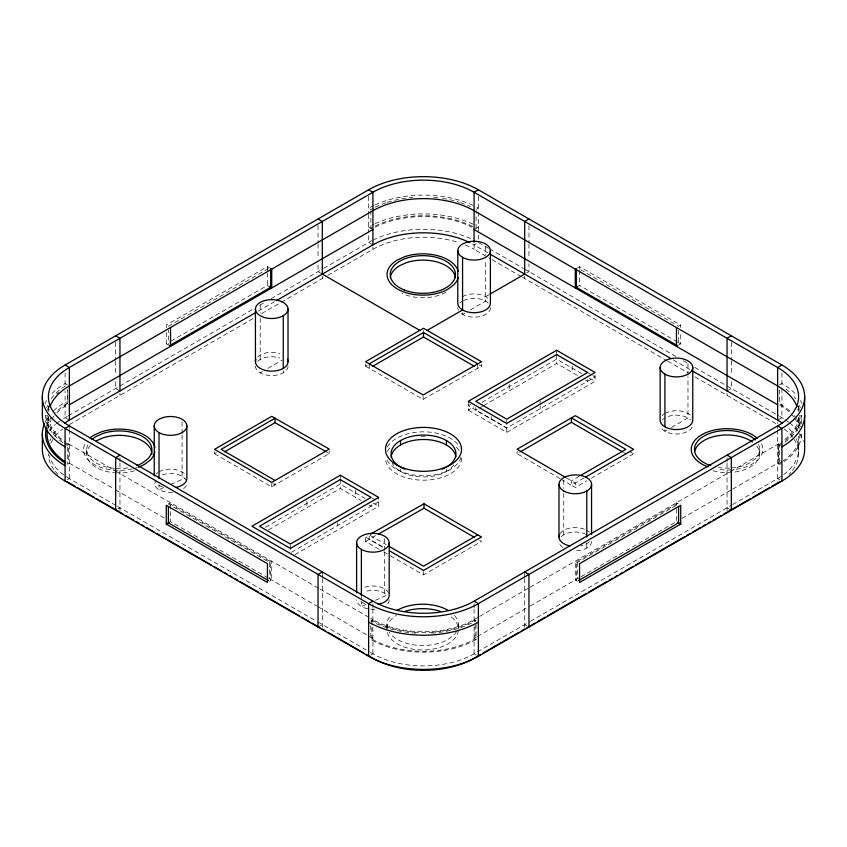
<?xml version="1.0" encoding="UTF-8"?>
<svg xmlns="http://www.w3.org/2000/svg" width="847" height="847" viewBox="0 0 847 847"><rect width="100%" height="100%" fill="white"/><g stroke="black" fill="none" stroke-linecap="round" stroke-linejoin="round"><path stroke-width="0.64" stroke-dasharray="4.24 3.18" d="M45.59 415.189L45.611 415.115A74.335 42.911 0 0 0 63.059 442.769M801.41 433.95L801.389 434.024A74.335 42.911 0 0 1 779.695 464.368L778.562 463.828L778.647 444.961A72.948 42.117 0 0 0 782.162 442.78M778.562 463.828L778.647 463.764A72.948 42.117 0 0 0 782.162 461.583M166.266 327.577L166.266 325.068L267.44 266.646L269.59 267.885M268.446 268.541L168.405 326.307L166.266 325.068M166.266 332.585L166.266 343.871L169.675 341.902M170.808 341.246L267.44 285.45L269.59 286.688M67.326 416.375L65.081 417.677A77.606 44.806 0 0 0 60.518 420.546M68.448 415.729L254.005 308.594M259.722 305.291L264.296 302.654M271.156 298.695L322.527 269.039M323.649 268.383L368.625 242.422A77.606 44.806 0 0 1 371.769 240.707M258.293 311.071L274.301 301.828M69.369 424.58L253.719 318.144M261.723 313.528L280.018 302.961M281.162 302.305L326.815 275.942M327.937 275.296L372.913 249.336A71.55 41.302 0 0 1 459.275 242.771M64.923 442.706A72.948 42.117 0 0 0 68.459 444.897L68.438 463.711L67.411 464.304L67.411 445.501L69.369 444.379L114.334 470.339M475.114 228.923L478.375 227.038A77.606 44.806 0 0 0 475.231 225.323M67.22 479.804L69.369 478.566L116.579 505.828M476.236 243.661L474.087 244.899A71.55 41.302 0 0 0 472.023 243.756M260.209 372.818L262.401 371.547M267.885 368.381L282.157 360.144M117.818 509.005L119.956 507.777M365.533 363.945L365.533 366.169L367.789 364.856M485.617 296.662L488.963 294.724M526.823 272.872L528.962 271.633L528.962 263.735M214.535 451.567L214.535 453.791L216.821 452.467M464.759 313.136L462.568 314.406L462.568 312.183M470.254 309.97L485.617 301.098L485.617 259.807M577.41 267.885L579.56 266.646L680.734 325.068L680.734 327.577M577.41 286.688L579.56 285.45L676.192 341.246M214.535 453.791L271.728 486.813L329.314 453.569L329.314 451.345M365.533 366.169L423.108 399.413L481.467 366.169L481.467 363.945M470.593 404.421L468.327 405.734L506.739 427.904M265.503 527.268L340.261 484.103L365.11 498.46M468.327 401.298L468.327 410.17L473.992 406.899M481.922 402.325L556.67 359.16L581.529 373.516M268.51 529.894L340.261 488.475L361.193 500.556M475.77 407.629L475.77 410.17L477.994 408.879M479.106 408.233L482.451 406.306M483.563 405.66L556.67 363.458L577.686 375.592M170.543 509.058L170.543 502.79L168.405 504.029L269.59 562.44L271.728 561.212L271.728 580.015L269.59 581.243M680.734 325.068L678.595 326.307L578.554 268.541M291.453 552.265L378.673 501.848L376.407 500.545M294.862 554.669L378.673 506.284L378.673 497.411M468.327 410.17L506.739 432.341L595.081 381.341L595.081 372.468M678.595 345.11L680.734 343.871L680.734 332.585M379.16 549.29L365.523 541.413L365.523 536.977L367.365 535.918M560.079 478.661L517.104 453.674L519.37 452.372M365.523 541.413L376.068 535.399M318.038 627.076L322.315 624.599M579.327 476.215L571.386 480.81L571.386 485.246L575.272 487.48L586.717 480.874M727.044 390.943L731.332 388.466L731.332 380.568M583.869 478.036L571.386 485.246L561.212 479.328M667.129 429.969L664.927 431.239L664.927 429.016M671.512 427.439L687.976 417.931L687.976 376.64M390.531 555.854L423.5 574.891L481.477 541.413L479.635 540.344M591.291 478.237L633.63 453.791L633.63 451.567M478.587 617.029L474.087 619.623A71.55 41.302 0 0 1 372.913 619.623L370.848 620.819A74.335 42.911 0 0 0 415.686 633.122M779.589 384.834L781.919 383.479A77.606 44.806 0 0 1 796.836 395.581M370.764 655.049L372.913 653.81A71.55 41.302 0 0 0 474.087 653.81L476.342 652.518M777.631 420.144L781.919 417.677L781.919 387.428M479.709 616.383L529.174 587.818M530.307 587.172L729.288 472.287M730.421 471.631L777.631 444.379A71.55 41.302 0 0 0 782.205 441.467M677.526 503.414L576.341 561.826L576.341 580.629M577.41 581.243L575.272 580.015L575.272 561.212L577.41 562.44L678.595 504.029L676.457 502.79L676.457 506.548M474.087 638.426L476.342 637.124M477.464 636.478L529.174 606.621M530.307 605.976L579.814 577.389M580.957 576.733L676.457 521.593L676.457 507.808M682.079 518.353L731.543 489.788M732.666 489.143L777.631 463.182M477.464 651.862L529.259 621.963M530.402 621.306L731.543 505.172M732.666 504.526L777.631 478.566A71.55 41.302 0 0 0 782.205 475.665M163.683 487.586L159.024 489.651L159.024 485.215M170.681 484.484L184.657 478.29A16.294 9.412 0 0 1 186.287 480.567M366.052 604.419L361.383 606.484L361.383 602.048M375.369 600.29L387.026 595.123L384.432 593.175A16.294 9.412 0 0 0 364.761 591.682M371.791 620.163L371.897 620.205A72.948 42.117 0 0 0 474.998 620.142L475.019 623.921M327.048 452.277L329.314 453.569M677.325 341.902L680.734 343.871M488.497 248.266L478.375 242.422L478.375 233.444M489.619 248.912L523.351 268.383M524.473 269.039L676.446 356.778M683.307 360.737L686.737 362.717M694.741 367.344L778.552 415.729M779.674 416.375L781.919 417.677A77.606 44.806 0 0 1 784.248 419.074M487.586 252.692L474.087 244.899L474.087 249.336L490.953 259.066M673.312 359.911L690.453 369.821M492.075 259.722L521.307 276.598M522.43 277.244L666.451 360.388M667.595 361.055L688.166 372.934M695.027 376.894L777.631 424.58L777.631 422.367M777.631 444.379L779.695 445.564L779.589 464.421L778.647 463.764L778.647 444.961M778.562 445.024L779.695 445.564A74.335 42.911 0 0 0 801.4 415.221L801.41 425.173M371.886 228.923L368.625 227.038A77.606 44.806 0 0 1 373.972 224.222M372.913 244.899L368.625 242.422L368.625 233.444M777.631 478.566L779.78 479.804M588.305 372.987L591.693 374.946M592.826 375.602L595.081 376.904L506.739 428.053L475.77 410.17M589.438 378.08L595.081 381.341M585.436 380.059L587.649 381.341L587.649 378.8M629.056 451.144L633.63 453.791M322.315 274.11L318.038 271.633L318.038 263.735M479.211 364.856L481.467 366.169M727.044 507.777L731.332 510.243M623.593 452.478L625.859 453.791M166.266 343.871L168.405 345.11L168.405 330.065M371.897 497.93L375.285 499.889M373.019 503.023L378.673 506.284M368.9 505.013L371.102 506.284L371.102 503.753M119.956 390.943L115.668 388.466L115.668 380.568M370.351 535.495L386.179 544.642M524.685 624.599L526.823 625.838M365.523 536.977L383.712 547.48M272.787 483.605L275.031 484.908L275.031 482.684M382.791 547.12L369.218 539.285L369.218 535.96M383.712 551.916L389.398 555.198M67.305 384.771L65.081 383.479A77.606 44.806 0 0 0 50.164 395.581M474.087 619.623L476.046 620.756A74.335 42.911 0 0 1 431.314 633.101M476.046 639.559A74.335 42.911 0 0 1 423.542 652.148L423.405 652.148A74.335 42.911 0 0 1 370.848 639.612L371.897 639.009A72.948 42.117 0 0 0 474.998 638.945L476.046 639.559L476.046 623.254M69.369 420.144L65.081 417.677L65.081 391.007M474.087 653.81L476.236 655.049M115.457 470.985L318.948 588.464M320.071 589.12L369.536 617.675M370.658 618.321L372.913 619.623M169.474 503.414L270.659 561.826L270.659 580.629M69.369 463.182L114.334 489.143M115.457 489.788L164.921 518.353M268.319 578.046L170.543 521.593L170.543 510.318M269.452 578.702L316.693 605.976M317.826 606.621L369.536 636.478M370.658 637.124L372.913 638.426M117.712 506.474L316.598 621.306M317.741 621.963L369.281 651.714M370.425 652.381L372.913 653.81M566.865 478.174L575.272 483.044L575.272 487.48M476.056 209.463L478.375 208.235A77.606 44.806 0 0 0 475.231 206.52M476.056 228.267L476.141 210.776M162.402 474.849A16.294 9.412 0 0 1 182.073 476.342L184.657 478.29M799.939 426.507L799.939 415.221A72.948 42.117 0 0 1 783.284 442.018M798.594 405.935L798.594 411.208M798.594 417.793L798.594 428.317M798.594 436.205L798.594 453.791M781.919 372.934L781.919 386.116M779.589 389.842L779.589 403.638A74.335 42.911 0 0 1 790.547 411.727M777.631 425.914L777.631 428.55M777.631 429.874L777.631 483.002M759.632 449.355L759.632 453.791M731.332 342.4L731.332 359.509M731.332 360.822L731.332 375.306M727.044 393.156L727.044 395.369M727.044 457.761L727.044 461.721M727.044 463.034L727.044 511.101M687.976 363.479L687.976 375.327M678.595 330.065L678.595 343.85M586.791 543.636L586.791 548.073M579.56 266.646L579.56 269.155M579.56 270.415L579.56 285.45M577.41 562.44L577.41 578.745M572.159 366.063L572.159 372.394M563.753 480.313L563.753 488.211M563.753 493.473L563.753 534.764M556.67 350.287L556.67 353.623M556.67 354.724L556.67 363.458M540.164 401.15L540.164 404.951M540.164 406.211L540.164 408.752M528.962 225.567L528.962 242.676M528.962 243.989L528.962 258.473M524.685 276.323L524.685 278.547M524.685 573.281L524.685 577.231M524.685 578.554L524.685 629.035M517.104 451.462L517.104 453.674M509.195 384.527L509.195 390.869M506.739 420.451L506.739 432.341M491.249 416.576L491.249 419.106M485.617 246.646L485.617 254.545M478.375 196.366L478.375 210.744M478.375 211.994L478.375 232.163M477.782 364.972L477.782 368.297M475.019 625.171L475.019 638.966M474.087 603.805L474.087 607.754M474.087 609.078L474.087 622.132M474.087 627.14L474.087 656.033M458.418 624.874L458.418 629.3A35.775 20.656 0 0 0 450.043 616.023M446.443 469.249L446.443 471.472M423.5 330.478L423.5 332.702M423.5 571.566L423.5 574.891M423.108 396.078L423.108 399.413M400.557 469.249L400.557 471.472M386.878 624.874L386.878 629.3M384.432 538.734L384.432 550.571M384.432 551.895L384.432 593.175M372.913 247.112L372.913 249.336M372.913 603.805L372.913 607.754M372.913 609.078L372.913 622.132M372.913 627.14L372.913 656.033M371.897 620.205L371.897 639.009L370.848 639.623L370.764 623.254M370.859 210.776L370.859 228.33A74.335 42.911 0 0 1 374.088 226.562M369.218 364.972L369.218 368.297M368.625 196.366L368.625 213.253M368.625 214.503L368.625 232.163M361.383 595.473L361.383 599.411M355.687 489.778L355.687 497.38M340.261 475.241L340.261 478.566M340.261 479.677L340.261 488.475M337.741 523.012L337.741 525.542M322.315 276.323L322.315 278.547M322.315 573.281L322.315 577.231M322.315 578.554L322.315 629.035M318.038 225.567L318.038 242.676M318.038 243.989L318.038 258.473M306.9 501.403L306.9 507.734M290.33 545.32L290.33 551.746M283.247 370.605L283.247 372.818M271.728 483.489L271.728 486.813M269.59 562.44L269.59 578.745M267.44 266.646L267.44 271.665M267.44 272.914L267.44 285.45M260.209 305.068L260.209 312.956M260.209 318.228L260.209 359.509M182.073 421.901L182.073 433.738M182.073 435.062L182.073 476.342M119.956 393.156L119.956 395.369M119.956 457.761L119.956 461.721M119.956 463.034L119.956 511.101M115.668 342.4L115.668 359.509M115.668 360.822L115.668 375.306M86.712 449.736L86.712 454.172M69.369 425.914L69.369 428.55M69.369 429.874L69.369 480.778M65.081 372.934L65.081 385.988M48.406 405.935L48.406 411.208M48.406 428.317L48.406 415.168A71.55 41.302 0 0 0 65.897 442.229M47.061 426.39L47.061 415.115A72.948 42.117 0 0 0 63.8 441.943M785.381 419.805A77.606 44.806 0 0 1 788.61 422.081M789.637 422.865A77.606 44.806 0 0 1 799.092 432.701M799.759 433.706A77.606 44.806 0 0 1 803.464 441.562M800.394 400.525A77.606 44.806 0 0 1 802.003 403.574M796.148 438.661A71.55 41.302 0 0 1 783.274 474.892M789.002 428.698A71.55 41.302 0 0 1 793.84 434.553M798.467 417.56A71.55 41.302 0 0 1 783.274 440.705M797.832 409.175A71.55 41.302 0 0 1 798.319 411.578M798.425 406.687A72.948 42.117 0 0 1 799.441 410.329M799.939 434.024A72.948 42.117 0 0 1 783.284 460.821M779.738 404.951A72.948 42.117 0 0 1 790.145 412.965M791.066 413.918A72.948 42.117 0 0 1 793.607 416.883M794.37 417.899A72.948 42.117 0 0 1 799.441 429.133M794.094 415.496A74.335 42.911 0 0 1 796.424 418.609M797.101 419.667A74.335 42.911 0 0 1 800.246 426.528M785.974 389.08A74.335 42.911 0 0 1 791.363 393.717M794.094 396.692A74.335 42.911 0 0 1 795.693 398.757M799.367 405.279A74.335 42.911 0 0 1 800.246 407.725M373.972 205.419A77.606 44.806 0 0 0 368.625 208.235L370.859 209.527A74.335 42.911 0 0 1 374.088 207.759M375.105 204.889A77.606 44.806 0 0 1 474.14 205.959M375.105 223.693A77.606 44.806 0 0 1 474.14 224.762M372.86 240.156A77.606 44.806 0 0 1 471.895 239.076M375.21 226.001A74.335 42.911 0 0 1 473.801 227.081M49.37 430.731A77.606 44.806 0 0 1 55.415 424.474M56.378 423.659A77.606 44.806 0 0 1 59.438 421.308M69.369 478.566A71.55 41.302 0 0 1 64.796 475.665M63.726 474.892A71.55 41.302 0 0 1 49.168 455.347M49.888 440.991A71.55 41.302 0 0 1 50.852 438.661M53.16 434.553A71.55 41.302 0 0 1 57.998 428.698M69.369 444.379A71.55 41.302 0 0 1 67.029 442.96M48.681 411.578A71.55 41.302 0 0 1 49.168 409.175M67.411 445.501A74.335 42.911 0 0 1 64.107 443.479M47.548 410.223A72.948 42.117 0 0 1 48.575 406.571M56.834 394.035A72.948 42.117 0 0 1 58.623 392.352M44.997 422.378A77.606 44.806 0 0 1 47.908 417.317M53.605 410.731A77.606 44.806 0 0 1 65.081 402.283L67.411 403.521L67.411 389.736L67.305 403.574A74.335 42.911 0 0 0 55.5 412.489M375.21 207.197A74.335 42.911 0 0 1 386.147 202.729M387.344 202.327A74.335 42.911 0 0 1 412.997 197.362M433.696 197.34A74.335 42.911 0 0 1 440.048 198.018M442.536 198.367A74.335 42.911 0 0 1 459.307 202.253M460.514 202.645A74.335 42.911 0 0 1 470.392 206.573M44.997 403.574A77.606 44.806 0 0 1 46.606 400.525M46.712 407.682A74.335 42.911 0 0 1 47.57 405.258M51.201 398.736A74.335 42.911 0 0 1 66.182 385.438M47.548 429.027A72.948 42.117 0 0 1 51.244 419.858M51.9 418.82A72.948 42.117 0 0 1 54.176 415.761M56.834 412.838A72.948 42.117 0 0 1 68.342 404.167M46.712 426.496A74.335 42.911 0 0 1 51.201 417.539M375.083 227.187A73.001 42.149 0 0 1 471.917 227.187M257.615 357.021A16.294 9.412 0 0 1 279.881 353.58M462.568 296.662A16.294 9.412 0 0 1 488.2 298.61M662.343 415.443A16.294 9.412 0 0 1 663.974 414.098M664.927 413.495A16.294 9.412 0 0 1 692.19 417.709M589.385 541.688A16.294 9.412 0 0 1 580.502 545.892M559.952 533.769A16.294 9.412 0 0 1 585.753 529.777M586.791 530.328A16.294 9.412 0 0 1 589.385 532.276M364.761 603.54A16.294 9.412 0 0 1 358.8 600.1M364.761 587.246A16.294 9.412 0 0 1 388.646 592.964M162.402 486.707A16.294 9.412 0 0 1 154.81 481.001M156.43 473.854A16.294 9.412 0 0 1 158.061 472.51M159.024 471.906A16.294 9.412 0 0 1 184.657 473.854M490.392 307.747A16.294 9.412 0 0 1 478.311 316.842A16.294 9.412 0 0 1 459.974 312.458M458.354 310.182A16.294 9.412 0 0 1 457.793 307.747M459.974 303.046A16.294 9.412 0 0 1 462.568 301.098M463.616 300.547A16.294 9.412 0 0 1 488.2 303.046M288.022 366.169A16.294 9.412 0 0 1 271.728 375.57A16.294 9.412 0 0 1 255.434 366.169M257.615 361.457A16.294 9.412 0 0 1 279.881 358.016M591.566 541.413A16.294 9.412 0 0 1 575.272 550.825M562.789 547.469A16.294 9.412 0 0 1 558.978 541.413M561.159 536.712A16.294 9.412 0 0 1 585.753 534.213M692.19 427.015A16.294 9.412 0 0 1 676.457 433.992A16.294 9.412 0 0 1 660.713 427.015M662.343 419.879A16.294 9.412 0 0 1 664.927 417.931M668.304 416.438A16.294 9.412 0 0 1 690.57 419.879M389.207 599.835A16.294 9.412 0 0 1 387.026 604.536M375.041 609.162A16.294 9.412 0 0 1 356.608 599.835M186.287 485.437A16.294 9.412 0 0 1 183.026 489.047M172.672 492.329A16.294 9.412 0 0 1 154.249 483.002M461.52 458.227A38.02 21.958 0 0 1 423.5 480.175A38.02 21.958 0 0 1 385.48 458.227M387.333 451.451A38.02 21.958 0 0 1 390.573 447.248M421.023 436.321A38.02 21.958 0 0 1 425.977 436.321M456.427 447.248A38.02 21.958 0 0 1 459.667 451.451M453.791 464.939A32.44 18.729 0 0 1 421.806 476.935A32.44 18.729 0 0 1 392.161 463.076M461.054 457.232A38.02 21.958 0 0 1 425.49 475.718A38.02 21.958 0 0 1 386.772 459.476M387.333 447.015A38.02 21.958 0 0 1 423.5 431.832A38.02 21.958 0 0 1 459.667 447.015M761.601 444.008A35.775 20.656 0 0 1 758.023 459.677L752.337 463.955A35.775 20.656 0 0 1 732.877 469.736M731.713 469.831A35.775 20.656 0 0 1 717.78 469.302M758.52 444.484A32.588 18.814 0 0 1 755.27 458.767L750.093 462.663A32.588 18.814 0 0 1 730.686 468.052M729.468 468.116A32.588 18.814 0 0 1 718.605 467.533M127.738 467.915A32.588 18.814 0 0 1 115.658 468.433M114.44 468.338A32.588 18.814 0 0 1 87.823 444.866M137.182 467.618A35.775 20.656 0 0 1 133.604 468.666M132.365 468.963A35.775 20.656 0 0 1 94.102 464.389A35.775 20.656 0 0 1 85.896 442.335M456.671 631.248A35.775 20.656 0 0 1 453.632 635.197L447.947 639.474A35.775 20.656 0 0 1 389.249 632.264M387.312 628.103A35.775 20.656 0 0 1 390.774 615.483M454.511 615.483A35.775 20.656 0 0 1 457.634 629.173M445.893 292.226A32.588 18.814 0 0 1 401.891 293.337M465.31 245.027A71.55 41.302 0 0 1 474.087 249.336M793.84 438.99A71.55 41.302 0 0 1 791.617 471.578M790.78 472.552A71.55 41.302 0 0 1 789.002 474.447M784.322 429.037A71.55 41.302 0 0 1 793.141 437.984M57.998 474.447A71.55 41.302 0 0 1 54.6 470.593M53.859 469.598A71.55 41.302 0 0 1 48.406 453.791M50.852 443.097A71.55 41.302 0 0 1 54.6 436.988M55.383 435.993A71.55 41.302 0 0 1 62.678 429.037M756.816 446.136A32.588 18.814 0 0 1 755.27 463.203L750.093 467.099A32.588 18.814 0 0 1 733.11 472.277M731.903 472.393A32.588 18.814 0 0 1 712.899 470.741M458.375 630.38A35.775 20.656 0 0 1 453.632 639.633L447.947 643.911A35.775 20.656 0 0 1 411.6 648.95A35.775 20.656 0 0 1 387.312 632.54M386.92 628.23A35.775 20.656 0 0 1 396.28 615.346M134.535 470.805A32.588 18.814 0 0 1 119.3 472.986M116.875 472.933A32.588 18.814 0 0 1 90.269 445.617"/><path stroke-width="1.27" d="M65.081 481.032L65.081 428.391A77.606 44.806 0 0 1 65.081 365.025L368.625 189.781A77.606 44.806 0 0 1 478.375 189.781L781.919 365.025A77.606 44.806 0 0 1 781.919 428.391L781.919 481.032L478.375 656.287A77.606 44.806 0 0 1 368.625 656.287L65.081 481.032A77.606 44.806 0 0 1 42.35 449.355L42.35 433.971M69.369 404.76L372.913 229.516M64.796 423.045A71.55 41.302 0 0 1 69.369 420.144L256.006 312.395M276.588 300.505L372.913 244.899A71.55 41.302 0 0 1 469.873 242.644M69.369 425.914L65.081 428.391L368.625 603.636A77.606 44.806 0 0 0 478.375 603.636L781.919 428.391L777.631 425.914L474.087 601.169A71.55 41.302 0 0 1 372.913 601.169L69.369 425.914A71.55 41.302 0 0 1 69.369 367.503L372.913 192.248A71.55 41.302 0 0 1 474.087 192.248L777.631 367.503L781.919 365.025M478.375 189.781L474.087 192.248L474.087 242.337M119.956 455.125L115.668 457.602L115.668 510.243M528.962 218.981L524.685 221.459L524.685 274.11L490.074 294.078M369.218 363.861L423.5 332.522L477.782 363.861L481.467 361.733L423.5 328.265L365.533 361.733L423.108 394.977L477.782 363.861M427.184 330.394L462.568 309.97L462.568 257.319A16.294 9.412 0 0 1 469.873 241.575A16.294 9.412 0 0 1 489.831 253.105A16.294 9.412 0 0 1 462.568 257.319M224.508 451.843L275.031 422.674L325.926 451.631M372.616 366.338L423.5 336.958L474.384 366.338M166.266 524.071L267.44 582.482L267.44 563.678L166.266 505.267L166.266 524.071L169.474 522.218M577.41 286.688L575.272 287.927L575.272 269.124M520.503 451.716L571.386 422.335L622.46 451.822M322.315 571.958L318.038 574.435L318.038 627.076M731.332 335.814L727.044 338.292L727.044 390.943M477.782 534.849L423.5 566.188L389.567 546.601M580.47 475.559L625.859 449.355L571.386 417.899L571.386 422.335M585.573 477.105L633.63 449.355L575.272 415.665L517.104 449.238L565.732 477.517M372.913 601.169L368.625 603.636L368.625 656.287M578.554 580.587L678.595 522.832L678.595 506.538M680.734 524.071L579.56 582.482L579.56 563.678L680.734 505.267L680.734 524.071L677.526 522.218M480.831 654.35L474.087 658.246A71.55 41.302 0 0 1 372.913 658.246L366.169 654.35M483.086 653.058L519.063 632.286M521.307 630.983L524.685 629.035M526.972 627.722L534.976 623.096M537.252 621.783L545.256 617.156M547.543 615.843L586.42 593.398M588.707 592.074L607.003 581.518M609.289 580.195L612.709 578.215M614.996 576.892L617.283 575.579M619.57 574.255L623 572.276M625.287 570.952L633.291 566.336M635.578 565.013L684.747 536.627M687.033 535.304L690.453 533.324M692.74 532.011L700.744 527.385M703.031 526.072L705.318 524.748M707.605 523.425L711.035 521.445M713.322 520.132L721.326 515.505M723.613 514.182L727.044 512.202M728.166 511.556L750.654 498.576M752.898 497.274L769.764 487.544M772.009 486.242L777.631 483.002A71.55 41.302 0 0 0 779.971 481.583M370.361 534.203L424.008 503.796L481.477 536.977L423.5 570.454L389.398 550.762M378.344 534.108L424.008 508.232L474.352 537.305M96.251 440.863L103.006 437.878A32.588 18.814 0 0 1 151.888 454.172M474.087 229.516L777.631 404.76M489.831 253.984L671.025 358.599M692.74 371.134L777.631 420.144A71.55 41.302 0 0 1 782.205 423.045M368.625 189.781L372.913 192.248L372.913 244.899M318.038 218.981L322.315 221.459L322.315 274.11L419.816 330.394M727.044 455.125L731.332 457.602L731.332 510.243M269.59 286.688L271.728 287.927L271.728 269.124M115.668 335.814L119.956 338.292L119.956 390.943M524.685 571.958L528.962 574.435L528.962 627.076M275.031 480.471L221.141 449.355L275.031 418.238L329.314 449.132L271.728 482.377L214.535 449.355L271.728 416.332L275.031 418.238L275.031 422.674M65.081 365.025L69.369 367.503L69.369 420.144M474.087 601.169L478.375 603.636L478.375 656.287M268.446 580.587L168.405 522.832L168.405 506.538M74.991 486.242L69.369 483.002A71.55 41.302 0 0 1 67.029 481.583M77.236 487.544L94.102 497.274M96.346 498.576L118.834 511.556M119.956 512.202L123.387 514.182M125.674 515.505L133.678 520.132M135.965 521.445L139.395 523.425M141.682 524.748L143.969 526.072M146.256 527.385L154.26 532.011M156.547 533.324L159.967 535.304M162.253 536.627L211.422 565.013M213.709 566.336L221.713 570.952M224 572.276L227.43 574.255M229.717 575.579L232.004 576.892M234.291 578.215L237.711 580.195M239.997 581.518L258.293 592.074M260.58 593.398L299.457 615.843M301.744 617.156L309.748 621.783M312.024 623.096L320.028 627.722M322.315 629.035L325.693 630.983M327.937 632.286L363.914 653.058M804.65 396.714L804.65 449.355A77.606 44.806 0 0 1 781.919 481.032M777.631 420.144L777.631 367.503A71.55 41.302 0 0 1 777.631 425.914M692.751 367.503A16.294 9.412 0 0 1 668.304 375.645A16.294 9.412 0 0 1 668.304 359.35A16.294 9.412 0 0 1 692.751 367.503L692.751 420.144A16.294 9.412 0 0 1 676.457 429.556A16.294 9.412 0 0 1 660.152 420.144L660.152 367.503M676.457 327.545L676.457 346.349L677.526 345.724L576.341 287.313L576.341 268.51M664.927 374.152L664.927 426.803M591.566 484.336L591.566 534.351M586.791 490.985L586.791 537.051M558.978 484.336L558.978 536.977M490.392 250.67L490.392 303.311A16.294 9.412 0 0 1 474.087 312.723A16.294 9.412 0 0 1 457.793 303.311L457.793 250.67M446.443 440.546L446.443 444.982M424.008 503.796L424.008 508.232M423.5 332.522L423.5 336.958M400.557 440.546L400.557 444.982M389.207 542.747L389.207 595.399A16.294 9.412 0 0 1 378.143 604.303M361.383 549.407A16.294 9.412 0 0 0 388.646 545.182A16.294 9.412 0 0 0 368.689 533.663A16.294 9.412 0 0 0 361.383 549.407L361.383 595.473M356.608 542.747L356.608 592.762M288.022 309.081A16.294 9.412 0 0 1 263.576 317.233A16.294 9.412 0 0 1 263.576 300.939A16.294 9.412 0 0 1 288.022 309.081L288.022 361.733M283.247 315.74L283.247 368.381M270.659 268.51L270.659 287.313L169.474 345.724L170.543 346.349L170.543 327.545M255.434 309.081L255.434 361.733M186.848 425.914L186.848 478.566A16.294 9.412 0 0 1 175.784 487.47M159.024 432.573A16.294 9.412 0 0 0 186.287 428.349A16.294 9.412 0 0 0 166.33 416.83A16.294 9.412 0 0 0 159.024 432.573L159.024 478.64M154.249 425.914L154.249 475.929M42.35 396.714L42.35 415.168A77.606 44.806 0 0 0 65.081 446.845M478.375 622.1A77.606 44.806 0 0 1 368.625 622.1M804.65 415.168A77.606 44.806 0 0 1 781.919 446.845M797.112 406.804A71.55 41.302 0 0 0 777.631 385.957L474.087 210.712A71.55 41.302 0 0 0 372.913 210.712L69.369 385.957A71.55 41.302 0 0 0 49.888 406.804M65.081 465.649A77.606 44.806 0 0 1 44.446 423.627M65.187 462.97A74.335 42.911 0 0 1 46.373 427.777M64.923 461.509A72.948 42.117 0 0 1 47.337 430.255M287.472 359.297A16.294 9.412 0 0 1 271.728 371.134A16.294 9.412 0 0 1 255.985 359.297M570.042 545.892A16.294 9.412 0 0 1 559.528 534.542M404.898 469.132A32.44 18.729 0 0 1 399.265 441.34A32.44 18.729 0 0 1 447.735 441.34A32.44 18.729 0 0 1 442.102 469.132M391.123 457.009A32.44 18.729 0 0 1 423.5 439.498A32.44 18.729 0 0 1 455.877 457.009M708.018 466.845A35.775 20.656 0 0 1 701.665 434.797A35.775 20.656 0 0 1 757.218 438.259M710.749 465.649A32.588 18.814 0 0 1 703.995 436.046A32.588 18.814 0 0 1 755.27 439.942M458.174 277.721A35.775 20.656 0 0 1 453.823 284.814L448.137 289.092A35.775 20.656 0 0 1 397.55 289.092A35.775 20.656 0 0 1 397.55 259.881L404.961 256.599A35.775 20.656 0 0 1 458.174 271.252M136.801 465.606A32.588 18.814 0 0 0 142.349 463.044L147.526 459.138A32.588 18.814 0 0 0 142.349 436.427A32.588 18.814 0 0 0 103.006 433.442L96.251 436.427A32.588 18.814 0 0 0 91.963 439.487M154.874 451.885A35.775 20.656 0 0 1 150.279 460.059L144.593 464.336A35.775 20.656 0 0 1 138.326 467.226M89.994 437.888A35.775 20.656 0 0 1 94.006 435.125L101.418 431.843A35.775 20.656 0 0 1 154.874 447.576M397.349 610.264A35.775 20.656 0 0 1 447.947 610.264M390.319 277.7A32.588 18.814 0 0 1 399.795 265.619L406.549 262.623A32.588 18.814 0 0 1 455.368 277.7M694.731 451.335A32.588 18.814 0 0 1 718.192 435.676A32.588 18.814 0 0 1 752.369 441.943M404.76 611.418A35.775 20.656 0 0 1 440.535 611.418M340.261 475.241L251.919 526.241L290.33 548.422L378.673 497.411L340.261 475.241M556.67 350.287L468.327 401.298L506.739 423.468L595.081 372.468L556.67 350.287M556.67 354.586L475.77 401.298L506.739 419.18L587.649 372.468L556.67 354.586M340.261 479.603L259.478 526.241L290.33 544.049L371.102 497.411L340.261 479.603M563.753 490.985A16.294 9.412 0 0 0 591.015 486.771A16.294 9.412 0 0 0 571.058 475.241A16.294 9.412 0 0 0 563.753 490.985M404.083 289.896A32.62 18.835 0 0 0 455.337 276.154A32.62 18.835 0 0 0 409.112 257.403A32.62 18.835 0 0 0 404.083 289.896M396.608 464.876A38.02 21.958 0 0 0 460.228 455.04A38.02 21.958 0 0 0 413.654 428.148A38.02 21.958 0 0 0 396.608 464.876"/></g></svg>
